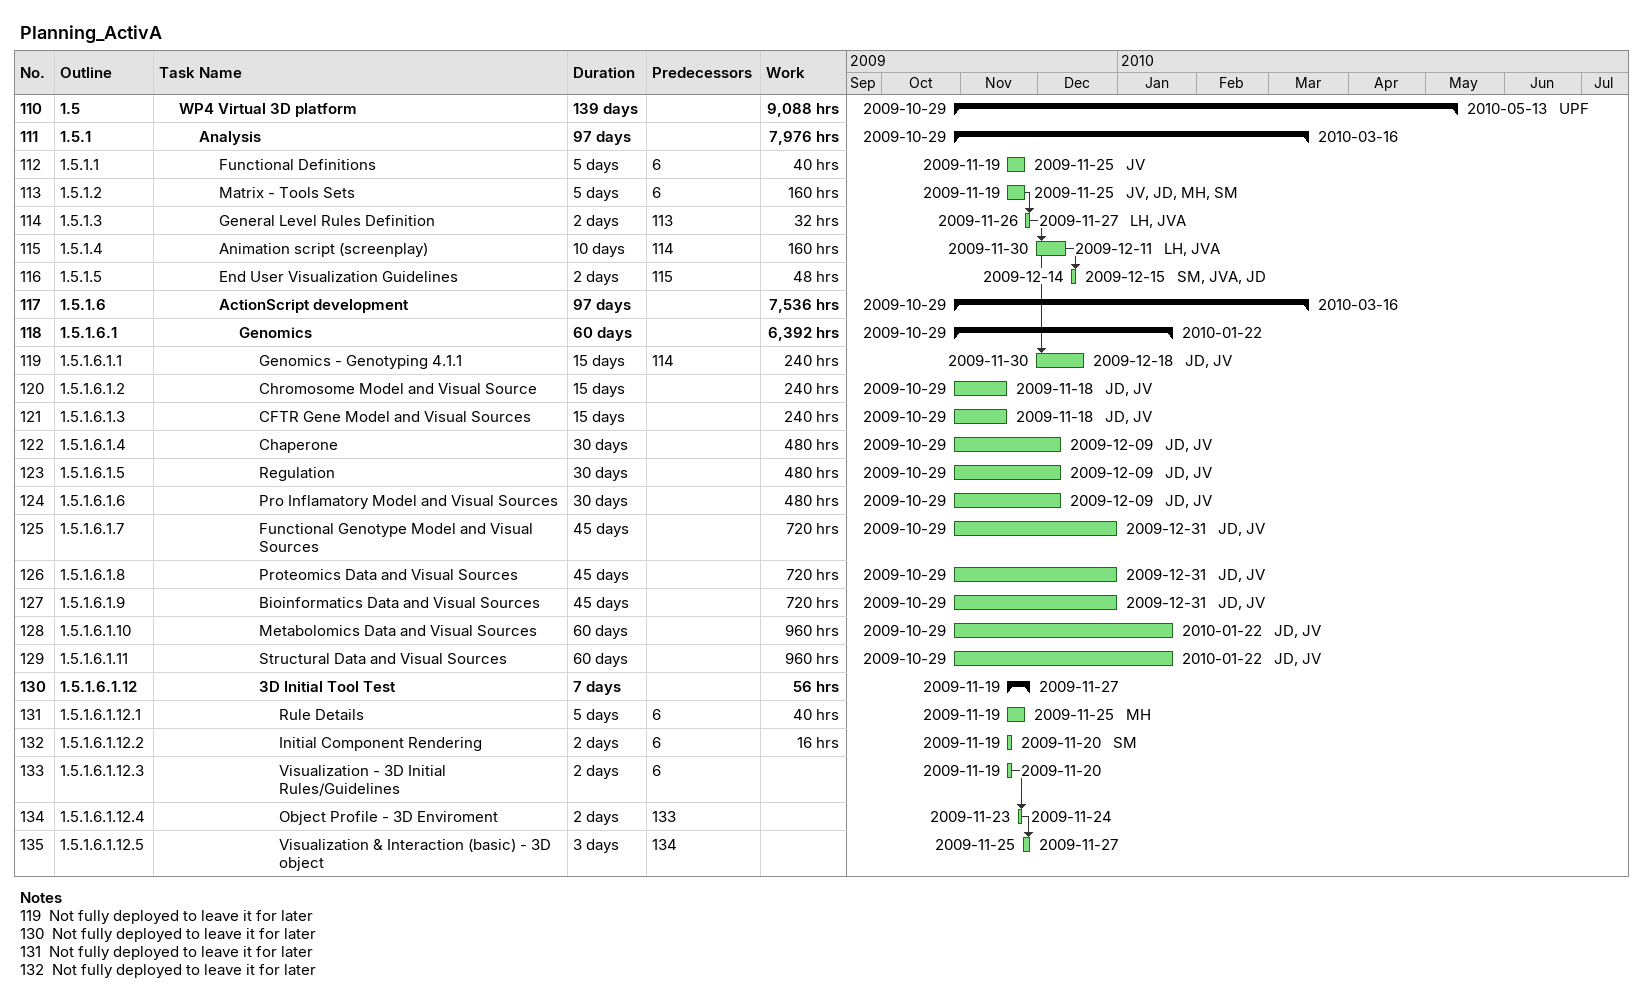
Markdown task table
Planning_ActivA

| ID | WBS | Task | Duration | Start | Finish | Predecessors | Resources | Work (h) |
|---|---|---|---|---|---|---|---|---|
| 110 | 1.5 | **WP4 Virtual 3D platform** | 139d | 2009-10-29 | 2010-05-13 |  | UPF | 9088 |
| 111 | 1.5.1 | **Analysis** | 97d | 2009-10-29 | 2010-03-16 |  |  | 7976 |
| 112 | 1.5.1.1 | Functional Definitions | 5d | 2009-11-19 | 2009-11-25 | 6 | JV | 40 |
| 113 | 1.5.1.2 | Matrix - Tools Sets | 5d | 2009-11-19 | 2009-11-25 | 6 | JV, JD, MH, SM | 160 |
| 114 | 1.5.1.3 | General Level Rules Definition | 2d | 2009-11-26 | 2009-11-27 | 113 | LH, JVA | 32 |
| 115 | 1.5.1.4 | Animation script (screenplay) | 10d | 2009-11-30 | 2009-12-11 | 114 | LH, JVA | 160 |
| 116 | 1.5.1.5 | End User Visualization Guidelines | 2d | 2009-12-14 | 2009-12-15 | 115 | SM, JVA, JD | 48 |
| 117 | 1.5.1.6 | **ActionScript development** | 97d | 2009-10-29 | 2010-03-16 |  |  | 7536 |
| 118 | 1.5.1.6.1 | **Genomics** | 60d | 2009-10-29 | 2010-01-22 |  |  | 6392 |
| 119 | 1.5.1.6.1.1 | Genomics - Genotyping 4.1.1 | 15d | 2009-11-30 | 2009-12-18 | 114 | JD, JV | 240 |
| 120 | 1.5.1.6.1.2 | Chromosome Model and Visual Source | 15d | 2009-10-29 | 2009-11-18 |  | JD, JV | 240 |
| 121 | 1.5.1.6.1.3 | CFTR Gene Model and Visual Sources | 15d | 2009-10-29 | 2009-11-18 |  | JD, JV | 240 |
| 122 | 1.5.1.6.1.4 | Chaperone | 30d | 2009-10-29 | 2009-12-09 |  | JD, JV | 480 |
| 123 | 1.5.1.6.1.5 | Regulation | 30d | 2009-10-29 | 2009-12-09 |  | JD, JV | 480 |
| 124 | 1.5.1.6.1.6 | Pro Inflamatory Model and Visual Sources | 30d | 2009-10-29 | 2009-12-09 |  | JD, JV | 480 |
| 125 | 1.5.1.6.1.7 | Functional Genotype Model and Visual Sources | 45d | 2009-10-29 | 2009-12-31 |  | JD, JV | 720 |
| 126 | 1.5.1.6.1.8 | Proteomics Data and Visual Sources | 45d | 2009-10-29 | 2009-12-31 |  | JD, JV | 720 |
| 127 | 1.5.1.6.1.9 | Bioinformatics Data and Visual Sources | 45d | 2009-10-29 | 2009-12-31 |  | JD, JV | 720 |
| 128 | 1.5.1.6.1.10 | Metabolomics Data and Visual Sources | 60d | 2009-10-29 | 2010-01-22 |  | JD, JV | 960 |
| 129 | 1.5.1.6.1.11 | Structural Data and Visual Sources | 60d | 2009-10-29 | 2010-01-22 |  | JD, JV | 960 |
| 130 | 1.5.1.6.1.12 | **3D Initial Tool Test** | 7d | 2009-11-19 | 2009-11-27 |  |  | 56 |
| 131 | 1.5.1.6.1.12.1 | Rule Details | 5d | 2009-11-19 | 2009-11-25 | 6 | MH | 40 |
| 132 | 1.5.1.6.1.12.2 | Initial Component Rendering | 2d | 2009-11-19 | 2009-11-20 | 6 | SM | 16 |
| 133 | 1.5.1.6.1.12.3 | Visualization - 3D Initial Rules/Guidelines | 2d | 2009-11-19 | 2009-11-20 | 6 |  |  |
| 134 | 1.5.1.6.1.12.4 | Object Profile - 3D Enviroment | 2d | 2009-11-23 | 2009-11-24 | 133 |  |  |
| 135 | 1.5.1.6.1.12.5 | Visualization & Interaction (basic) - 3D object | 3d | 2009-11-25 | 2009-11-27 | 134 |  |  |

Notes
- 119: Not fully deployed to leave it for later
- 130: Not fully deployed to leave it for later
- 131: Not fully deployed to leave it for later
- 132: Not fully deployed to leave it for later
